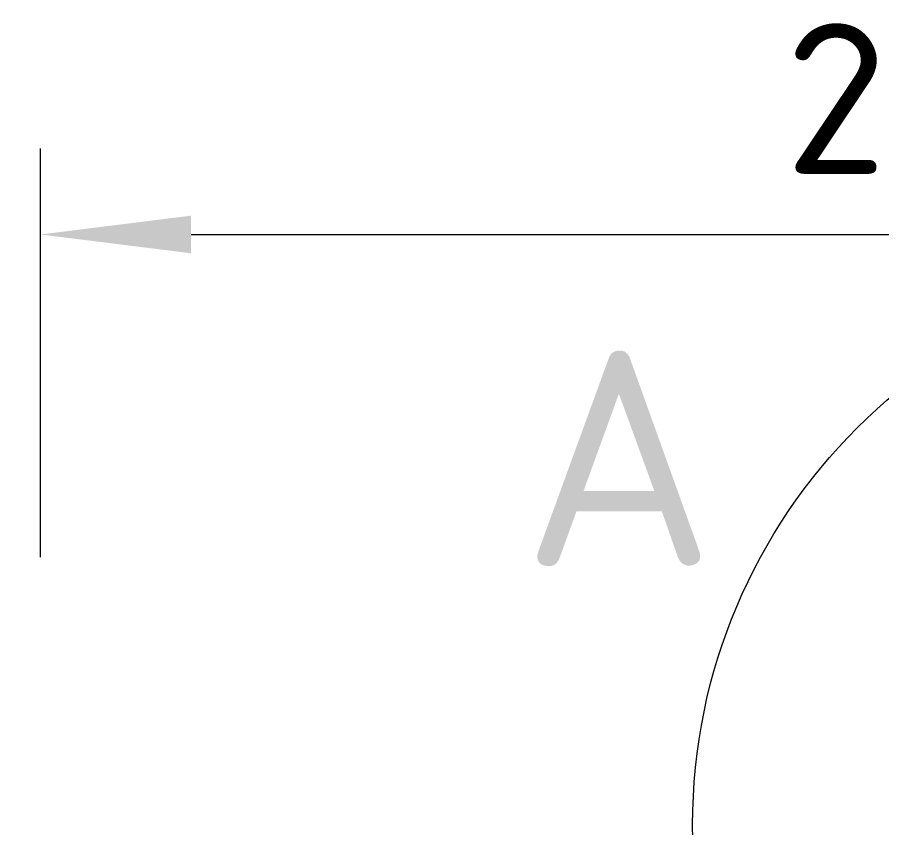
# Model space of a CAD drawing. Header units: millimetres. Extents: x 0 to 2208, y 0 to 420.
# Drawn here: x 79.28 to 99.36, y 237.41 to 256.24 of the extents above; entities that cross this region are included whole.
import ezdxf
from ezdxf.enums import TextEntityAlignment as Align

# ---------------------------------------------------------------- set-up
doc = ezdxf.new("R2010")
doc.units = ezdxf.units.MM
for name, color, linetype, lineweight in [('04-COTA', 3, 'CONTINUOUS', 18), ('06-TEXTO', 7, 'CONTINUOUS', 25), ('08-FINA', 5, 'CONTINUOUS', 18)]:
    doc.layers.add(name, color=color, linetype=linetype, lineweight=lineweight)
doc.styles.add('ISO3098', font='isocpeur.ttf')
doc.dimstyles.new('FLAMA-IRAM', dxfattribs={"dimtxt": 3.5, "dimasz": 3.5, "dimexe": 2, "dimexo": 1.5, "dimgap": 1, "dimtad": 1, "dimdec": 1, "dimtxsty": 'ISO3098', "dimblk": 'IRAM_FLECHA', "dimblk1": 'IRAM_FLECHA', "dimblk2": 'IRAM_FLECHA', "dimcen": 2.5, "dimclrd": 256, "dimclre": 256, "dimclrt": 256, "dimazin": 3, "dimtfac": 1, "dimtmove": 0, "dimatfit": 3, "dimlwd": 18, "dimlwe": 18})

# ---------------------------------------------------------------- blocks, each defined once
blk = doc.blocks.new('IRAM_FLECHA')
blk.add_solid([(0, 0), (-1, 0.125), (-1, -0.125)])

msp = doc.modelspace()

# ---------------------------------------------------------------- linework, layer by layer
at = {"layer": '08-FINA'}
msp.add_circle((108.013, 237.471), 13.05, dxfattribs=at)

# ---------------------------------------------------------------- texts
at = {"layer": '06-TEXTO', "style": 'ISO3098'}
msp.add_text('A', height=5, dxfattribs=at).set_placement((93.247, 245.996), align=Align.MIDDLE_CENTER)

# ---------------------------------------------------------------- dimensions: what is measured, and where the dimension line sits
at = {"layer": '04-COTA'}
msp.add_linear_dim(base=(79.813, 251.192), p1=(79.813, 242.192), p2=(125.467, 242.192), dimstyle='FLAMA-IRAM', override={"dimlfac": 5}, dxfattribs=at).render()
msp.add_linear_dim(base=(57.813, 123.335), p1=(79.813, 123.335), p2=(79.813, 242.192), angle=90, dimstyle='FLAMA-IRAM', override={"dimlfac": 5}, dxfattribs=at).render()

doc.saveas('drawing.dxf')
